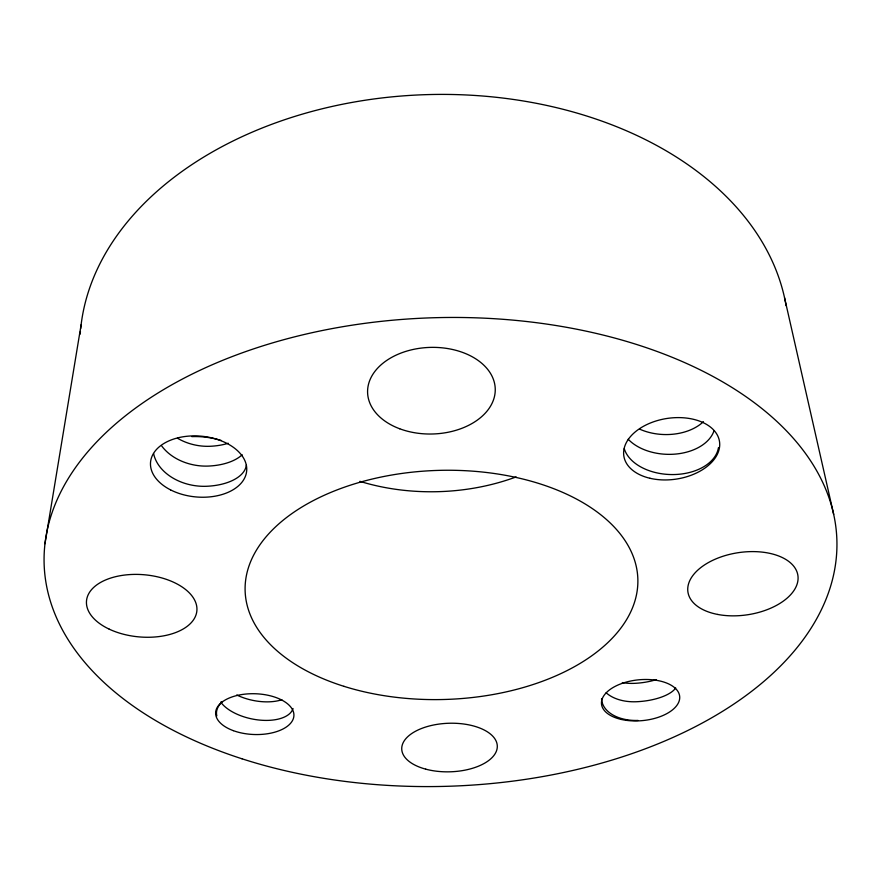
<?xml version="1.0" encoding="UTF-8"?>
<svg xmlns="http://www.w3.org/2000/svg" width="881" height="881" viewBox="0 0 881 881"><rect width="100%" height="100%" fill="white"/><g stroke="black" fill="none" stroke-linecap="round" stroke-linejoin="round"><path stroke-width="1.32" d="M44.964 543.753L81.107 324.814M784.553 297.778L833.69 514.427M80.226 334.075A354.448 245.612 -1.7 0 1 80.424 331.432M80.667 328.789A354.448 245.612 -1.7 0 1 425.336 94.674A354.448 245.612 -1.7 0 1 786.094 305.652M516.134 476.918A176.057 120.708 -1.7 0 1 359.877 481.334M161.752 446.028A46.858 34.976 8.1 0 0 208.081 466.082A47.1 25.031 3.5 0 0 242.198 454.761M153.602 453.55A47.343 34.954 7.8 0 0 206.297 486.29A47.607 24.789 3.4 0 0 246.383 464.992M228.267 443.264A46.605 25.252 3.6 0 1 209.821 446.293A46.374 34.987 8.4 0 1 177.455 438.198M191.794 436.613A47.607 24.789 3.4 0 1 221.318 440.522M703.434 421.658A46.671 31.198 1.8 0 1 639.727 429.168M713.896 431.128A47.178 31.088 1.8 0 1 675.914 454.045A47.178 31.088 1.8 0 1 628.186 439.234M718.444 447.713A47.695 30.967 1.9 0 1 673.172 474.562A47.695 30.967 1.9 0 1 624.255 448.671M675.716 687.973A38.588 15.484 -4.6 0 1 635.884 701.761A38.401 24.899 -6.8 0 1 606.139 692.763M656.202 679.647A38.257 15.726 -4.7 0 1 633.736 683.381A38.07 24.976 -6.9 0 1 622.338 682.577M638.075 720.438A38.731 24.811 -6.7 0 1 601.547 698.776M293.021 708.511A38.39 19.437 11.7 0 1 260.159 720.14A38.39 19.437 11.7 0 1 220.691 702.047M281.865 699.734A38.07 19.602 11.8 0 1 236.758 694.988M216.825 715.868A38.742 20.648 -7.7 0 1 222.353 701.518M343.931 686.321A196.452 114.585 -1.7 0 0 637.877 580.634A196.452 114.585 -1.7 0 0 342.621 487.832A196.452 114.585 -1.7 0 0 343.931 686.321M242.044 758.805A396.56 234.379 -1.7 0 0 836.95 544.524A396.56 234.379 -1.7 0 0 242.506 352.73A396.56 234.379 -1.7 0 0 242.044 758.805M425.743 769.157A47.805 24.283 -1.8 0 0 497.302 746.383A47.805 24.283 -1.8 0 0 425.501 727.089A47.805 24.283 -1.8 0 0 425.743 769.157M109.189 629.133A55.404 31.176 5.1 0 0 196.639 612.482A55.404 31.176 5.1 0 0 119.232 575.899A55.404 31.176 5.1 0 0 109.189 629.133M399.71 428.772A63.85 43.312 -1.6 0 0 495.254 389.6A63.85 43.312 -1.6 0 0 399.28 353.744A63.85 43.312 -1.6 0 0 399.71 428.772M717.685 614.442A55.613 31.397 -8.6 0 0 798.021 576.537A55.613 31.397 -8.6 0 0 713.004 560.195A55.613 31.397 -8.6 0 0 717.685 614.442M649.936 478.262A48.378 30.67 -8.6 0 0 719.656 442.835A48.378 30.67 -8.6 0 0 645.41 425.27A48.378 30.67 -8.6 0 0 649.936 478.262M170.584 489.891A48.268 30.494 5.2 0 0 246.515 472.183A48.268 30.494 5.2 0 0 178.689 437.648A48.268 30.494 5.2 0 0 170.584 489.891M233.3 730.646A39.171 20.395 2 0 0 293.858 716.308A39.171 20.395 2 0 0 237.165 695.461A39.171 20.395 2 0 0 233.3 730.646M621.369 719.458A39.271 20.483 -5.5 0 0 679.725 697.223A39.271 20.483 -5.5 0 0 620.676 683.909A39.271 20.483 -5.5 0 0 621.369 719.458"/></g></svg>
